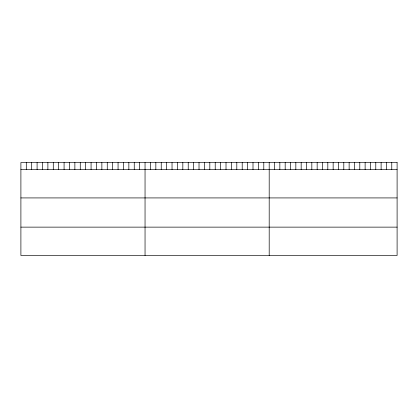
<?xml version="1.0" encoding="UTF-8"?>
<svg xmlns="http://www.w3.org/2000/svg" width="418" height="418" viewBox="0 0 418 418"><rect width="100%" height="100%" fill="white"/><g stroke="black" fill="none" stroke-linecap="round" stroke-linejoin="round"><path stroke-width="0.63" d="M20.9 169.577L397.1 169.577M20.9 197.923L397.1 197.923M20.9 227.131L397.1 227.131M391.77 162.518L391.77 169.577M386.441 162.518L386.441 169.577M381.111 162.518L381.111 169.577M375.782 162.518L375.782 169.577M370.452 162.518L370.452 169.577M365.123 162.518L365.123 169.577M359.793 162.518L359.793 169.577M354.464 162.518L354.464 169.577M349.135 162.518L349.135 169.577M343.805 162.518L343.805 169.577M338.475 162.518L338.475 169.577M333.146 162.518L333.146 169.577M327.816 162.518L327.816 169.577M322.487 162.518L322.487 169.577M317.157 162.518L317.157 169.577M311.828 162.518L311.828 169.577M306.498 162.518L306.498 169.577M301.169 162.518L301.169 169.577M295.839 162.518L295.839 169.577M290.51 162.518L290.51 169.577M285.18 162.518L285.18 169.577M279.851 162.518L279.851 169.577M274.521 162.518L274.521 169.577M269.192 162.518L269.192 255.482M263.795 162.518L263.795 169.577M258.397 162.518L258.397 169.577M253 162.518L253 169.577M247.602 162.518L247.602 169.577M242.205 162.518L242.205 169.577M236.807 162.518L236.807 169.577M231.41 162.518L231.41 169.577M226.013 162.518L226.013 169.577M220.615 162.518L220.615 169.577M215.218 162.518L215.218 169.577M209.82 162.518L209.82 169.577M204.418 162.518L204.418 169.577M199.02 162.518L199.02 169.577M193.623 162.518L193.623 169.577M188.225 162.518L188.225 169.577M182.828 162.518L182.828 169.577M177.431 162.518L177.431 169.577M172.033 162.518L172.033 169.577M166.636 162.518L166.636 169.577M161.238 162.518L161.238 169.577M155.841 162.518L155.841 169.577M150.443 162.518L150.443 169.577M145.046 162.518L145.046 255.482M139.649 162.518L139.649 169.577M134.251 162.518L134.251 169.577M128.854 162.518L128.854 169.577M123.456 162.518L123.456 169.577M118.059 162.518L118.059 169.577M112.661 162.518L112.661 169.577M107.264 162.518L107.264 169.577M101.867 162.518L101.867 169.577M96.469 162.518L96.469 169.577M91.072 162.518L91.072 169.577M85.674 162.518L85.674 169.577M80.272 162.518L80.272 169.577M74.874 162.518L74.874 169.577M69.477 162.518L69.477 169.577M64.079 162.518L64.079 169.577M58.682 162.518L58.682 169.577M53.285 162.518L53.285 169.577M47.887 162.518L47.887 169.577M42.49 162.518L42.49 169.577M37.092 162.518L37.092 169.577M31.695 162.518L31.695 169.577M26.297 162.518L26.297 169.577M397.1 162.518L20.9 162.518L20.9 255.482L397.1 255.482L397.1 162.518"/></g></svg>
